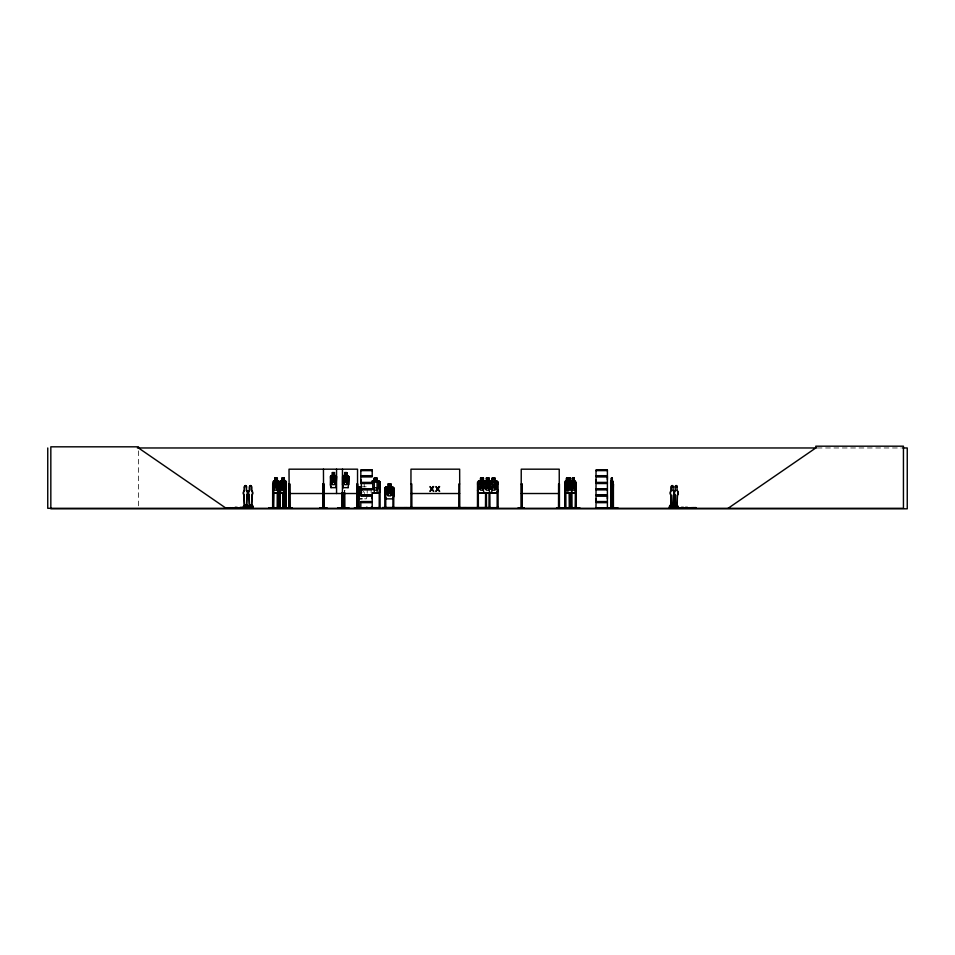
<?xml version="1.0" encoding="UTF-8"?>
<svg xmlns="http://www.w3.org/2000/svg" width="955" height="955" viewBox="0 0 955 955"><rect width="100%" height="100%" fill="white"/><g stroke="black" fill="none" stroke-linecap="round" stroke-linejoin="round"><path stroke-width="0.72" stroke-dasharray="4.78 3.58" d="M344.54 492.159L344.815 490.178L344.636 492.159M367.293 495.884L366.266 498.856L363.437 498.761M817.253 447.967L901.353 447.967M361.408 486.883L366.243 486.787L367.293 487.838M363.413 491.312L364.703 493.472M371.113 488.256L371.113 492.553M367.198 489.211L367.198 493.198M364.201 483.887L364.201 486.883M138.499 450.903L138.499 506.83"/><path stroke-width="1.43" d="M372.211 482.394L360.823 482.394L360.835 479.601M372.199 498.749L372.199 495.943L360.823 495.943M596.015 501.542L596.015 495.943L607.404 495.943L607.392 501.542L596.015 501.542L596.027 498.749M596.015 482.394L596.015 476.808L607.404 476.808L607.392 482.394L596.015 482.394L596.027 479.601M607.392 498.749L607.392 495.943M607.392 479.601L607.392 476.808M673 506.926L673.382 495.191A3.044 1.826 -90 0 0 673 490.404L673.156 487.122A1.516 0.907 -90 0 0 672.248 485.606A1.516 0.907 -90 0 0 671.329 487.122L671.329 490.404A3.044 1.826 -90 0 0 670.959 495.191L671.329 506.926M673 490.404L673.156 490.404A3.044 1.826 -90 0 1 673.538 495.191L673.156 506.926L671.186 506.926L670.804 495.191A3.044 1.826 -90 0 1 671.186 490.404L671.186 487.122A1.516 0.907 -90 0 1 672.093 485.606A1.516 0.907 -90 0 1 673 487.122L673.156 487.122M677.405 495.191L677.035 506.926L675.209 506.926L674.827 495.191A3.044 1.826 -90 0 1 675.209 490.404L675.209 487.122A1.516 0.907 -90 0 1 676.116 485.606A1.516 0.907 -90 0 1 677.035 487.122L677.035 490.404A3.044 1.826 -90 0 1 677.405 495.191L677.179 506.926M246.462 506.926L246.891 495.191A3.044 2.089 -90 0 0 246.605 490.404L246.462 487.122A1.516 1.039 -90 0 0 245.423 485.606A1.516 1.039 -90 0 0 244.373 487.122L244.373 490.404A3.044 2.089 -90 0 0 243.943 495.191L244.373 506.926M251.499 506.926L251.941 495.191A3.044 2.089 -90 0 0 251.499 490.404L251.499 487.122A1.516 1.039 -90 0 0 250.461 485.606A1.516 1.039 -90 0 0 249.422 487.122L249.422 490.404A3.044 2.089 -90 0 0 248.98 495.191L249.422 506.926L251.643 506.926L252.072 495.191A3.044 2.089 -90 0 0 251.643 490.404L251.643 487.122A1.516 1.039 -90 0 0 250.604 485.606A1.516 1.039 -90 0 0 249.553 487.122L249.553 490.404A3.044 2.089 -90 0 0 249.124 495.191L249.553 506.926M284.721 498.988L284.996 491.992M672.081 505.625L670.613 505.183L671.353 505.72M670.661 505.123L670.744 505.804L671.95 505.302M675.83 505.804C673.371 504.741 676.952 506.09 675.913 505.076M676.068 505.589L674.708 505.123L675.531 505.72M246.688 505.708C244.098 506.138 247.643 504.646 246.509 505.816M246.39 505.123L245.626 505.589L246.736 505.625M246.557 505.171L246.688 505.804M251.487 505.804L250.711 505.183L252.311 505.446M250.592 505.183L251.619 505.183L250.938 505.589M278.394 508.287L278.562 491.109M674.851 505.804L674.934 505.123M675.734 505.613L674.91 505.625M245.578 505.708L246.724 505.183M245.698 505.47L246.259 505.72M252.013 505.625L250.592 505.708M251.117 505.72L251.798 505.076L251.201 505.446M612.752 493.15L613.003 490.166L612.847 493.15L610.89 493.15M284.041 492.505L284.614 508.299M284.626 493.592L284.363 495.991L283.623 493.592M337.772 507.845L348.993 507.845M606.318 508.287L617.694 507.845L595.968 508.084L596.027 502.664L607.404 502.664L607.404 508.06M607.416 489.211L596.015 489.211L607.416 488.912L607.404 483.528L596.015 483.528L596.015 488.912L607.392 488.769M675.161 505.123L674.91 505.446M571.591 493.15L572.152 482.168L573.143 485.594L572.105 489.163L573.489 486.25L574.624 489.223L573.8 485.606L574.815 482.168L573.454 484.913L571.579 481.081L570.063 485.606L571.102 489.163L569.753 486.25L568.38 489.163L569.419 485.594L568.416 482.275L568.989 478.085L570.648 478.085L570.589 481.177L571.377 482.18L571.377 487.766L570.589 490.166L569.12 490.166L568.332 482.18L569.717 484.913L571.591 481.177M246.068 505.72L246.748 505.076M571.556 493.055L572.081 482.18M565.408 493.15L575.292 493.15L575.746 490.178M575.292 493.15L575.829 490.178M670.876 505.123L670.708 505.326M676.104 505.625L675.663 505.35M277.571 493.15L278.239 490.178M610.711 508.299L610.997 481.081M292.218 508.227L269 508.179L292.278 508.299M285.438 493.055L286.309 490.178L286.309 482.132L285.497 481.081L286.273 482.132L285.438 481.177L286.249 482.18L286.142 508.299M348.133 487.647L348.921 476.629L346.761 475.566M279.529 490.166L278.729 493.138L273.512 493.15L273.035 490.166L273.846 493.138M286.249 490.166L285.593 493.15L280.543 493.15L279.97 482.144L280.567 481.081L282.083 481.081L282.012 478.085L284.351 478.085M251.07 505.171L251.893 505.123L251.416 505.649M319.83 508.239L326.873 507.845L319.877 507.809M285.533 508.239L285.557 483.97M567.425 486.25L566.136 489.211L567.091 485.594L566.088 482.168L568.046 482.18M524.08 508.227L518.35 507.809L524.14 508.299M524.092 507.845L518.338 507.845M379.123 493.15L380.15 490.178L379.171 493.15L372.092 493.15M491.228 493.15L492.255 490.178L492.255 482.132L491.204 481.081M497.973 490.166L496.982 493.055L478.515 493.055L477.619 490.166M498.08 490.178L497.054 493.15L478.443 493.15L477.524 490.178M612.322 481.081L612.322 478.085L611.439 478.085L610.973 508.299L610.83 507.415M370.862 508.239L371.113 507.415M477.333 508.179L477.369 507.415M488.471 508.287L488.399 507.547L382.43 507.547L382.43 508.299M488.912 508.179L489.963 507.415M281.092 482.18L282.155 481.177L281.092 482.18L281.092 487.766L282.143 490.166L284.124 490.166L285.151 487.766L285.187 482.18L284.124 481.177L285.151 482.18M277.344 490.142L278.394 487.754L278.394 482.156L277.344 481.165L277.344 478.073L274.706 478.085L274.765 481.177M284.124 490.166L285.187 487.766M567.986 493.15L567.413 482.144L567.915 481.081L569.216 481.081L569.777 482.132L569.132 481.081M567.497 482.144L567.998 481.081M565.515 481.081L565.491 493.15M273.608 481.081L273.214 508.299M273.631 481.177L272.975 482.144L273.07 508.299M284.793 482.168L283.002 484.913L281.271 482.168L282.584 485.594L281.212 489.163L283.038 486.25L284.853 489.163L283.456 485.606L284.602 481.081M361.539 492.386L360.178 494.75L361.241 494.762M491.049 488.853L492.959 485.594L491.121 482.478M669.276 508.287L669.431 506.317L671.652 506.317L671.652 507.583M669.801 508.287L669.98 508.084M671.663 508.084L672.165 506.317M673.466 506.317L673.836 508.287M675.519 508.287L676.045 508.287M675.865 508.275L676.2 506.317M689.212 507.583L689.068 508.287M689.749 508.06L689.212 507.905M691.814 508.287L691.217 508.263L691.945 507.583M693.235 507.583L693.091 508.287M693.437 508.275L693.27 508.084M695.312 508.287L695.968 507.583L680.055 507.905M483.851 483.517L482.621 485.606L483.91 487.778M671.293 505.171L670.685 505.123M334.477 475.566L335.909 475.566L336.649 476.629L335.862 487.647L330.943 487.647L330.287 476.64L331.027 475.566L332.459 475.566L332.388 472.57L334.548 472.57L334.477 475.674M330.943 487.647L330.287 484.663L331.063 475.674M348.205 487.647L343.215 487.647L342.57 484.663L342.57 476.64L343.239 475.566L344.743 475.566L344.671 472.57L346.832 472.57L346.761 475.674M342.642 476.64L343.311 475.566M280.663 481.177L279.899 482.144L280.639 481.081M490.022 493.15L489.091 490.178L490.655 487.766L490.655 482.18L489.163 481.177L489.163 478.18L486.37 478.18M227.218 508.084L248.049 507.583L248.049 506.317M253.135 508.299L227.195 507.905L227.768 508.084M229.522 508.287L230.334 508.084M230.239 507.583L229.689 508.06M232.149 507.583L232.268 508.084M233.08 508.275L232.232 507.905M235.109 508.287L235.193 507.583M245.16 506.317L245.208 508.084M248.324 508.084L247.512 508.287M248.527 508.275L247.715 508.084M250.21 506.317L250.258 508.084M250.425 508.299L251.034 508.299M483.636 482.144L481.977 484.913C480.95 480.365 477.416 482.156 481.392 485.594C477.202 489.879 480.89 490.775 482.024 486.25L483.672 489.139M360.799 488.924L372.223 489.151M572.618 481.177L571.83 482.18L571.83 487.766L572.618 490.166L574.11 490.166L574.898 487.766L574.11 478.18M274.837 481.177L273.978 482.18L273.978 487.766L274.837 490.166L276.461 490.166L277.32 487.766L277.32 482.18L276.461 481.177M358.412 487.886L359.307 486.883M385.032 487.886L385.927 486.883M484.197 493.15L483.278 490.178L483.278 482.144L484.221 481.081M483.373 482.191L484.269 481.177M492.183 490.166L494.988 490.166L496.481 487.766L496.481 482.18L494.988 481.177L495.084 478.085L492.088 478.085L492.088 481.081L489.258 481.081L489.258 478.085L486.262 478.085L486.37 481.177L484.865 482.18L484.865 487.766L486.37 490.166L489.163 490.166L489.091 482.144L490.046 481.081M489.199 490.166L489.199 482.191L490.094 481.177M274.3 482.156L275.362 481.165M669.443 508.084L695.992 508.06M696.159 508.299L669.753 508.287M728.116 508.299L815.785 447.967L815.785 446.188L903.442 446.188L903.442 508.299L47.75 508.299L47.75 447.967M361.3 483.791L361.408 486.883L359.904 487.886L359.904 493.472L361.408 495.86M374.264 481.177L372.76 482.18L372.76 487.766L374.264 490.166L377.058 490.166L378.55 487.766L378.55 482.18L377.058 481.177M234.536 508.299L235.36 507.583M252.562 508.287L253.338 506.317L251.272 506.317M292.254 507.797L269 507.845M358.03 508.239L359.175 507.415M384.316 508.239L384.197 507.547M491.24 482.12L493.544 484.913C494.678 480.604 498.259 481.511 494.201 485.606C498.355 489.867 494.797 490.763 493.592 486.25L491.455 489.223M137.377 447.967L816.239 447.967M902.773 447.967L907.25 447.967L907.25 508.812L50.83 508.812L50.83 446.821L138.499 446.821L138.499 447.967L226.156 508.299M360.811 470.063L372.223 470.063M596.015 470.063L607.416 470.063M360.835 470.624L372.199 470.624M596.027 470.624L607.392 470.624M332.459 472.677L334.477 472.677M344.731 472.677L346.761 472.677M330.991 475.674L335.874 475.674M343.275 475.674L348.157 475.674L348.862 476.664L348.921 484.674M360.751 476.068L372.295 476.068M595.944 476.068L607.487 476.068M360.751 476.414L372.295 476.414M595.944 476.414L607.487 476.414M372.211 476.808L360.823 476.808L360.823 482.394M572.57 478.085L574.242 478.085L574.194 481.177M274.765 478.18L276.461 478.18M282.071 478.18L284.327 478.18M483.409 478.18L480.616 478.18L480.616 481.177L479.124 482.18L479.124 487.766L480.616 490.166L483.409 490.166M494.988 478.18L492.183 478.18L492.183 481.177M566.566 478.18L568.13 478.18M569.037 478.18L570.589 478.18M572.618 478.18L574.194 478.18M611.463 478.18L612.298 478.18M275.136 478.682L276.986 478.67L276.986 479.661M284.244 478.682L282.489 478.682L282.501 479.685L283.778 479.685L283.754 478.682M611.594 478.682L611.594 479.685M275.136 479.685L276.174 479.685L276.174 478.682M273.524 481.081L275.386 481.057M284.101 481.081L285.581 481.081M372.116 481.081L374.264 481.081M377.106 481.069L379.147 481.069L380.197 482.12L380.197 490.297M483.505 481.081L486.262 481.081M495.084 481.081L497.018 481.081L498.08 482.132L498.116 507.797M566.59 481.081L565.42 481.081L564.918 482.144L564.99 508.299L564.942 507.415L565.754 507.415M570.565 481.081L572.654 481.081M574.158 481.081L575.268 481.081L575.781 482.18L575.746 508.299M610.902 481.081L611.534 481.081M612.227 481.081L613.098 482.18L613.158 508.299M273.548 481.177L278.753 481.165L279.385 482.156M280.591 481.177L285.533 481.177M372.163 481.177L379.147 481.069L380.197 482.251M478.515 481.177L496.982 481.177L497.973 482.18M565.444 481.177L575.244 481.177M610.913 481.177L612.835 481.177M277.523 481.177L278.239 482.132L278.108 508.299M276.377 481.177L276.437 478.085L276.508 481.081L278.776 481.057L279.529 482.12L279.636 508.299M575.829 482.132L575.555 508.299M610.639 482.144L610.985 493.15M612.74 481.081L613.122 482.132M284.124 482.18L282.143 482.18L282.143 487.766L284.124 487.766M374.264 482.18L377.058 482.18M489.163 482.18L486.37 482.18L486.37 487.766L489.163 487.766M360.751 482.788L372.295 482.788M595.944 482.788L607.487 482.788M360.751 483.135L372.295 483.135M595.944 483.135L607.487 483.135M360.823 483.528L372.211 483.528M273.667 483.946L272.688 483.97L272.629 508.299M277.368 483.97L278.108 483.97M278.562 483.946L279.373 483.946M279.636 483.97L280.436 483.97L280.173 508.227M285.33 483.97L286.142 483.97M289.019 483.97L289.831 483.97L289.902 508.299M380.042 483.97L379.219 483.97L379.219 508.299L379.123 507.415L380.293 508.239M410.972 483.97L411.796 483.97L411.892 508.299M459.653 483.97L458.83 483.97L458.734 508.299M477.464 483.97L478.288 483.97L478.383 508.299M497.973 483.97L497.149 483.97L497.149 508.299M521.239 483.97L522.075 483.97L522.158 508.299M564.978 483.97L565.682 483.97L565.73 508.299M342.57 484.663L343.287 487.647M361.408 486.883L359.259 486.787L358.316 487.85L358.352 508.299M244.373 487.122L244.516 487.122A1.516 1.039 -90 0 1 245.554 485.606A1.516 1.039 -90 0 1 246.605 487.122L246.462 487.122M675.209 487.122L675.364 487.122A1.516 0.907 -90 0 1 676.271 485.606A1.516 0.907 -90 0 1 677.179 487.122M374.264 487.766L377.058 487.766M492.183 487.766L494.988 487.766L494.988 482.18L492.183 482.18L491.157 481.177M568.046 487.766L566.566 487.766L566.566 482.18L567.401 484.913M372.199 488.769L360.835 488.769L372.223 488.924M360.811 489.438L372.223 489.402M360.835 489.76L372.199 489.76M596.027 489.76L607.392 489.76M358.256 490.046L359.08 490.046L359.175 508.299M393.818 490.046L392.994 490.046L392.899 508.299M279.887 490.178L280.615 493.15M568.046 490.166L566.566 490.166L565.766 487.766L566.59 478.085M244.373 490.404L244.516 487.122M246.605 490.404L246.462 490.404A3.044 2.089 -90 0 1 246.891 495.191L246.605 506.926L244.516 506.926L244.086 495.191A3.044 2.089 -90 0 1 244.516 490.404M677.035 490.404L677.179 490.404A3.044 1.826 -90 0 1 677.561 495.191M273.548 493.055L278.753 493.043M280.591 493.055L285.533 493.055M372.163 493.055L379.051 493.055M565.444 493.055L575.244 493.055M610.913 493.055L612.835 493.055M289.019 493.52L357.54 493.52M410.972 493.52L459.653 493.52M521.239 493.52L559.224 493.52M360.823 494.821L372.211 494.821M360.751 495.215L372.295 495.215M595.944 495.215L607.487 495.215M674.827 495.191L674.982 495.191A3.044 1.826 -90 0 1 675.364 490.404M360.751 495.561L372.295 495.561M595.944 495.561L607.487 495.561M284.9 496.003L284.817 498.988L283.516 498.988L283.456 491.992M362.064 498.761L359.235 498.856L358.316 495.884M360.823 501.542L372.211 501.542L372.211 495.943M360.751 501.924L372.295 501.924M595.944 501.924L607.487 501.924M360.751 502.27L372.295 502.27M595.944 502.27L607.487 502.27M247.202 504.92L246.092 504.92L246.223 507.583L246.247 504.92M246.223 506.317L250.449 506.317L250.449 507.583M235.145 507.332L237.174 507.332M240.183 507.332L242.212 507.332M272.784 507.403L273.739 507.403M278.478 507.403L280.507 507.415L280.507 508.299M681.428 507.332L683.434 507.332M685.451 507.332L687.457 507.332M272.617 507.415L273.5 507.415M277.308 507.415L278.18 507.415M282.764 507.415L283.372 507.415M284.244 507.415L284.853 508.299M285.247 507.415L286.214 507.415M289.914 507.415L288.935 507.415L288.959 508.299M324.008 507.415L322.778 507.415L322.79 508.299M342.009 507.415L342.666 507.415M356.884 507.415L357.85 507.415M371.973 507.415L372.032 508.299M498.068 507.415L497.054 507.415L497.054 508.299M522.158 507.415L521.167 507.415L521.167 508.299L521.239 469.18L559.224 469.18L559.308 508.299M558.52 507.415L559.511 507.415M569.204 507.415L570.063 507.415M570.959 507.415L571.818 507.415M576.128 507.415L575.268 507.415L575.292 508.299M610.663 507.415L611.319 507.415M612.812 507.415L613.468 507.415M360.799 508.287L360.823 502.664L372.211 502.664L372.211 508.06L354.472 507.797L366.278 507.666M372.032 507.666L379.123 507.666M385.796 507.666L392.899 507.666M478.383 507.666L485.486 507.666M489.963 507.666L497.054 507.666M556.562 507.809L579.864 507.845M354.52 507.833L372.199 507.905M596.027 507.905L617.694 507.845M227.159 508.084L253.362 508.084M319.877 508.179L326.885 508.227M486.608 508.227L486.632 507.547M394.033 508.239L393.914 507.415M289.663 508.239L289.795 507.415M283.169 508.239L283.146 492.553M361.265 487.981L360.262 487.981L361.563 490.249M334.405 475.674L335.456 476.664L335.456 482.251L334.405 484.651L332.459 484.651L331.409 482.251L331.409 476.664L332.459 475.674L332.459 472.57M485.403 481.177L486.405 482.18M568.846 482.18L568.046 481.177L568.094 478.085M277.547 481.081L278.192 482.18M281.092 487.766L282.155 490.166M384.937 495.884L385.856 498.856L392.887 498.856L393.914 495.884L393.914 487.838L392.863 486.787L385.88 486.787L384.937 487.85L384.937 495.884L385.927 498.761M358.412 495.86L359.307 498.761M284.602 482.18L284.256 478.085L284.148 493.15M611.069 487.766L611.463 490.166L612.203 490.166C612.239 466.35 613.42 499.119 611.964 486.25C611.666 495.239 609.779 480.807 612.203 482.18L612.203 487.766L611.463 487.766L612.227 478.085M565.062 490.166L565.539 493.055M289.222 508.251L289.019 469.18L357.54 469.18L357.54 508.299M283.372 495.991L283.611 498.988M674.982 495.191L675.364 506.926M678.205 507.905L678.205 506.317L675.985 506.317L675.985 507.583M677.99 506.317L677.99 507.583L669.646 507.583L669.646 506.317M675.686 507.583L675.686 506.317L671.962 506.317L671.962 507.583M675.472 507.905L675.424 504.92L674.409 504.92L674.588 507.583M675.245 504.92L675.245 507.583M673.669 506.317L673.669 507.583M671.449 506.317L671.449 507.905M671.222 507.583L671.401 504.92L670.386 504.92L670.386 507.583M670.565 504.92L670.565 507.583M613.42 508.299L613.397 483.97L612.847 508.299M613.026 482.132L613.026 508.299M611.439 478.085L611.463 481.177M611.248 489.688L611.272 508.299M576.104 508.299L576.044 483.97L575.34 483.97L575.34 508.299M572.654 478.085L572.702 481.177M571.735 492.553L571.794 508.299M571.735 507.415L571.735 508.299M571.472 492.553L571.52 508.299M571.305 492.553L571.257 508.299M571.03 492.553L571.03 508.299M570.505 478.18L570.505 481.177M569.992 492.553L570.016 508.299M569.765 507.415L569.765 508.299L569.55 492.553M569.502 507.415L569.502 508.299M569.287 492.553L569.228 508.299M568.177 481.081L568.177 478.085L566.506 478.085L566.506 481.081M565.408 483.97L565.467 508.299M565.241 483.97L565.276 508.299M559.427 508.299L559.427 483.97L558.591 483.97L558.52 508.299M559.093 507.415L559.129 508.299M558.926 507.415L558.89 508.299M558.794 483.97L558.711 508.299M521.884 483.97L521.955 508.299M521.776 507.415L521.74 508.299M521.442 483.97L521.573 508.299M497.877 507.415L497.877 508.299M489.867 492.553L489.963 508.299M489.044 492.553L488.972 508.299M486.405 492.553L486.525 508.299M486.31 507.415L486.31 508.299M485.677 507.415L485.677 508.299M485.582 492.553L485.486 508.299M483.409 481.177L483.517 478.085L480.52 478.085L480.52 481.081L478.479 481.081L477.524 482.144L477.464 508.299M478.192 507.415L478.192 508.299M465.837 507.547L465.837 508.299M464.058 507.547L464.058 508.299M459.749 507.415L459.773 508.299L459.653 469.18L410.972 469.18L410.901 508.299M411.701 507.415L411.701 508.299M411.068 507.415L411.068 508.299M406.77 507.547L406.77 508.299M404.992 507.547L404.992 508.299M393.818 487.886L393.723 508.299M393.09 507.415L393.09 508.299M390.917 486.787L390.917 483.791L387.921 483.791L388.028 486.883L386.524 487.886L386.524 493.472L388.028 495.86L390.822 495.86L392.314 493.472L392.314 487.886L390.822 486.883L390.822 483.887M385.796 507.415L385.796 508.299L385.701 490.046L384.877 490.046L384.781 508.299M384.972 507.415L384.972 508.299M380.054 482.18L380.114 508.299M377.201 481.201L377.153 478.085L374.157 478.085L374.157 481.081M377.106 493.15L377.058 478.18L374.264 478.18L374.264 493.15M371.841 507.415L371.841 508.299M371.209 507.415L371.209 508.299M367.293 507.415L367.293 508.299M367.102 507.415L367.102 508.299M366.469 507.415L366.469 508.299M366.374 507.415L366.278 508.299M361.408 487.886L361.408 493.472M358.985 507.415L358.985 508.299M357.767 508.299L357.767 483.97L356.955 483.97L356.895 508.299M357.445 507.415L357.409 508.299M357.182 483.97L357.122 508.299M346.689 472.677L346.689 475.674L347.739 476.664L347.739 482.251L346.689 484.651L344.731 484.651L343.693 482.251L343.693 476.664L344.731 475.674L344.743 472.57M344.695 492.553L344.695 508.299L344.755 507.415L344.11 508.299L344.17 492.553M344.385 492.553L344.457 508.299M342.594 492.553L342.618 508.299M342.475 469.18L342.379 508.299L342.284 492.553M342.069 492.553L342.069 508.299M336.554 469.18L336.554 493.52M323.996 508.299L323.924 483.97L322.862 483.97L323.017 508.299M323.697 483.97L323.769 508.299M323.447 469.18L323.638 508.299M323.339 483.97L323.279 508.299L323.077 483.97M289.604 483.97L289.472 508.299L289.246 483.97M285.915 491.121L285.975 508.299M285.808 507.415L285.652 508.299M285.33 491.121L285.27 508.299M284.781 492.553L284.781 508.299M284.315 492.553L284.304 508.299M284.029 478.18L284.029 481.177M283.36 491.992L283.313 508.299M282.99 492.553L282.931 508.299L282.835 492.553M282.083 478.085L282.083 481.177M280.209 483.97L280.149 508.299M279.994 507.415L279.958 508.299M279.863 483.97L279.791 508.299M279.457 482.12L279.373 508.287M279.147 491.109L279.147 508.287M278.92 507.403L278.884 508.287M278.788 483.946L278.717 508.287M277.905 507.415L277.905 508.299M277.845 483.97L277.726 508.299M277.63 483.97L277.571 508.299M277.368 492.553L277.32 508.299M277.272 478.169L277.272 481.165M275.291 478.073L275.362 482.156M275.219 478.073L275.219 481.057M273.739 507.403L273.739 508.287M273.667 492.541L273.512 508.287L273.44 483.946M272.867 483.946L272.891 508.299M253.087 506.317L253.087 507.583L248.622 507.583L248.622 506.317M252.251 507.583L252.251 504.92L251.129 504.92L251.129 507.583M252.084 504.92L252.084 507.583M251.511 506.317L251.511 507.905M251.296 504.92L251.272 507.583M248.288 506.317L248.384 507.905M247.047 504.92L247.202 507.583M246.474 506.317L246.474 507.905M245.411 507.583L245.411 506.317L243.334 506.317L243.334 507.905M243.585 506.317L243.585 507.583M277.057 489.044L275.541 486.25L274.025 489.044L275.171 485.594L274.181 482.12L275.518 484.913L276.986 482.168L275.888 485.606L277.057 489.044M335.36 483.54L334.692 483.624L333.534 480.735L331.719 483.648L333.092 480.079L331.779 476.664L333.51 479.398L335.289 476.652L333.964 480.102L335.36 483.54M347.644 483.54L346.975 483.624L345.817 480.735L344.003 483.648L345.376 480.079L344.063 476.664L346.689 476.664L346.689 482.251L344.731 482.251L344.695 476.688L345.782 479.398L347.56 476.652L346.235 480.102L347.644 483.54M392.039 494.75L391.084 494.845L389.437 491.956C388.124 496.707 384.996 494.941 388.792 491.288C384.829 487.862 388.363 486.071 389.389 490.619C390.511 486.31 394.093 487.217 390.034 491.312L392.039 494.75M490.381 489.044L489.426 489.139L487.778 486.25C486.644 490.775 482.955 489.879 487.134 485.594C483.17 482.156 486.704 480.365 487.73 484.913C488.853 480.604 492.434 481.511 488.375 485.606L490.381 489.044M433.021 486.596L431.851 488.494L429.965 486.596L431.457 489.008L429.917 491.419L431.815 489.485L433.725 491.419L432.209 488.972L433.713 486.596L433.021 486.596M438.942 486.596L437.772 488.494L435.886 486.596L437.378 489.008L435.838 491.419L437.736 489.485L439.646 491.419L438.13 488.972L439.634 486.596L438.942 486.596M372.223 470.266L360.811 470.278L360.835 475.686L372.211 475.686L372.211 470.29M607.416 470.278L596.015 470.266L596.027 475.686L607.404 475.686L607.404 470.29M334.059 473.179L332.806 473.179L332.806 474.169L334.059 474.169L334.059 473.179M346.343 473.179L345.089 473.179L345.089 474.169L346.343 474.169L346.343 473.179M334.405 476.664L332.459 476.664L332.459 482.251L334.405 482.251L334.405 476.664M376.557 478.682L374.754 478.682L374.754 479.685L376.557 479.685L376.557 478.682M482.908 478.682L481.117 478.682L481.117 479.685L482.908 479.685L482.908 478.682M488.662 478.682L486.871 478.682L486.871 479.685L488.662 479.685L488.662 478.682M494.487 478.682L492.685 478.682L492.685 479.685L494.487 479.685L494.487 478.682M567.783 478.682L566.828 478.682L566.828 479.685L567.783 479.685L567.783 478.682M570.326 478.682L569.383 478.682L569.383 479.685L570.326 479.685L570.326 478.682M573.836 478.682L572.881 478.682L572.881 479.685L573.836 479.685L573.836 478.682M276.461 482.18L274.837 482.18L274.837 487.766L276.461 487.766L276.461 482.18M483.409 482.18L480.616 482.18L480.616 487.766L483.409 487.766L483.409 482.18M570.589 482.18L569.12 482.18L569.12 487.766L570.589 487.766L570.589 482.18M574.11 482.18L572.582 482.144L572.618 487.766L574.11 487.766L574.11 482.18M390.32 484.388L388.53 484.388L388.53 485.391L390.32 485.391L390.32 484.388M390.822 487.886L388.028 487.886L388.028 493.472L390.822 493.472L390.822 487.886M607.416 489.402L596.015 489.402L596.027 494.821L607.404 494.821L607.404 489.438M280.663 493.055L280.03 490.166L280.663 493.055"/></g></svg>
